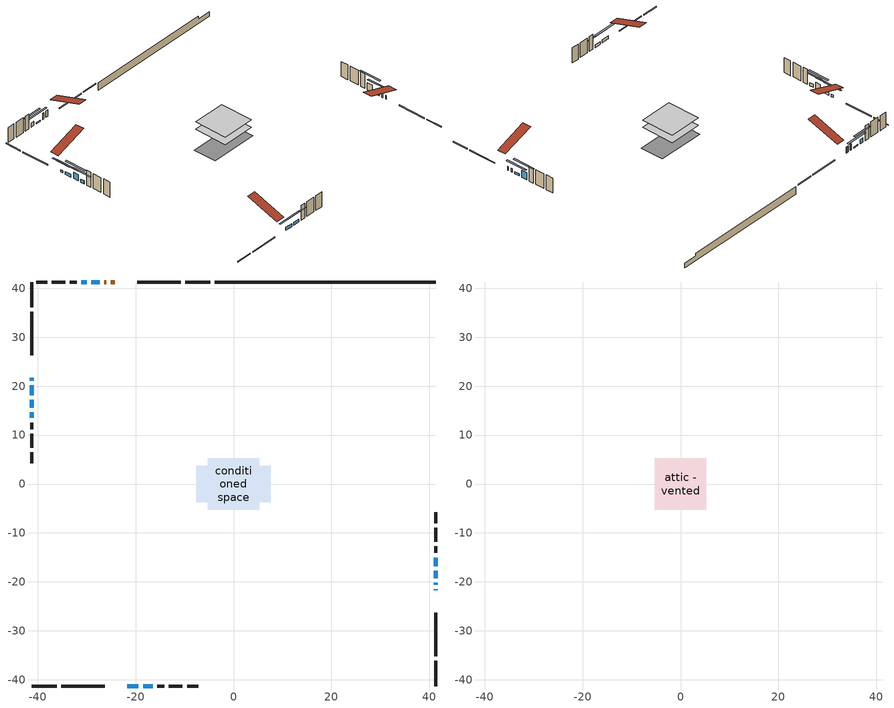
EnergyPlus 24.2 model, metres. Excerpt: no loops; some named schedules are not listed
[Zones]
conditioned space
 floor adiabatic (AdiabaticFloorConstruction): -5.31,-5.31 -5.31,5.31 5.31,5.31 5.31,-5.31 z3.36
 floor foundation (Slab1 construction): -7.6,-3.68 -7.6,3.68 7.6,3.68 7.6,-3.68 z-1.52
 wall outside (RimJoist1 construction): -4.74,41.3 -9.85,41.3 / -41.3,-41.3 -36.19,-41.3 / -41.3,41.3 -41.3,36.19 / 41.3,-41.3 41.3,-36.19 z0.92:1.22
 wall outside (RimJoist2 construction): -10.78,41.3 -19.69,41.3 / -35.26,-41.3 -26.35,-41.3 / -41.3,35.26 -41.3,26.35 / 41.3,-35.26 41.3,-26.35 z0.92:1.22
 wall outside (AdiabaticWallConstruction 1): -24.27,41.3 -25.08,41.3 / -26.01,41.3 -26.44,41.3 z0.92:2.95
 wall outside (AdiabaticWallConstruction): 41.3,-21.77 41.3,-21.53 / 41.3,-20.61 41.3,-20.19 z0.92:2.14; -41.3,21.77 -41.3,21.1 z0.92:1.68; -21.77,-41.3 -19.43,-41.3 / -41.3,14.66 -41.3,13.5 z0.92:1.94; -41.3,20.18 -41.3,18.15 / -18.5,-41.3 -16.47,-41.3 z0.92:1.78; -27.36,41.3 -29.09,41.3 z0.92:1.28; -41.3,17.22 -41.3,15.59 z0.92:2.95; 41.3,-19.26 41.3,-17.74 z0.92:1.58; 41.3,-16.81 41.3,-15.03 z0.92:3.21; -30.02,41.3 -31.13,41.3 z0.92:2.29
 wall outside (Wall1 construction): -32.06,41.3 -33.46,41.3 / -15.54,-41.3 -14.14,-41.3 / -41.3,12.57 -41.3,11.17 / 41.3,-14.1 41.3,-12.7 z0.92:5.8
 wall outside (Wall2 construction): -34.39,41.3 -37.17,41.3 / -13.21,-41.3 -10.43,-41.3 / -41.3,10.24 -41.3,7.45 / 41.3,-11.77 41.3,-8.99 z0.92:5.8
 wall outside (Wall3 construction): -38.1,41.3 -40.37,41.3 / -9.5,-41.3 -7.23,-41.3 / -41.3,6.53 -41.3,4.25 / 41.3,-8.06 41.3,-5.79 z0.92:5.8
 wall foundation (FoundationWall1 construction): -3.81,41.3,-1.52 -3.81,41.3,0.92 36.79,41.3,0.92 36.79,41.3,0.01 41.3,41.3,0.01 41.3,41.3,-1.52
 window (WindowConstruction 7): 41.3,-21.77 41.3,-21.54 z0.92:2.14
 window (WindowConstruction 5): -41.3,21.77 -41.3,21.1 z0.92:1.68
 window (WindowConstruction 6): -21.77,-41.3 -19.43,-41.3 z0.92:1.93
 window (WindowConstruction 9): -41.3,20.18 -41.3,18.15 z0.92:1.78
 window (WindowConstruction 10): -18.5,-41.3 -16.47,-41.3 z0.92:1.78
 window (WindowConstruction 11): -27.36,41.3 -29.09,41.3 z0.92:1.28
 window (WindowConstruction 8): 41.3,-20.61 41.3,-20.19 z0.92:2.14
 window (WindowConstruction): -41.3,17.22 -41.3,15.59 z0.92:2.95
 window (WindowConstruction 1): 41.3,-19.26 41.3,-17.74 z0.92:1.58
 window (WindowConstruction 2): 41.3,-16.81 41.3,-15.03 z0.92:3.21
 window (WindowConstruction 3): -30.02,41.3 -31.13,41.3 z0.92:2.29
 window (WindowConstruction 4): -41.3,14.66 -41.3,13.5 z0.92:1.93
 door (Door): -24.27,41.3 -25.08,41.3 z0.92:2.95
 door (Door 1): -26.01,41.3 -26.43,41.3 z0.92:2.95
 ceiling adiabatic (AdiabaticFloorConstruction): 5.31,-5.31 5.31,5.31 -5.31,5.31 -5.31,-5.31 z3.36
attic - vented
 floor to conditioned space (Floor1 construction Reversed): -5.31,-5.31 -5.31,5.31 5.31,5.31 5.31,-5.31 z5.8
 roof outside (Roof1 construction): -23.34,41.3,5.8 -23.34,30.97,9.24 -20.62,30.97,9.24 -20.62,41.3,5.8; -22.69,-41.3,5.8 -22.69,-30.97,9.24 -25.42,-30.97,9.24 -25.42,-41.3,5.8; -41.3,22.69,5.8 -30.97,22.69,9.24 -30.97,25.42,9.24 -41.3,25.42,5.8; 41.3,-22.69,5.8 30.97,-22.69,9.24 30.97,-25.42,9.24 41.3,-25.42,5.8
shading: -41.3,18.46 -41.3,24.4 -41.71,24.4 -41.71,18.46 z4.32; -16.79,-41.3 -24.4,-41.3 -24.4,-41.71 -16.79,-41.71 z4.57; -41.3,15.51 -41.3,22.82 -41.71,22.82 -41.71,15.51 z4.42; -13.83,-41.3 -21.14,-41.3 -21.14,-41.71 -13.83,-41.71 z4.42; -31.73,41.3 -24.72,41.3 -24.72,41.71 -31.73,41.71 z3.92; -41.3,12.95 -41.3,19.86 -41.71,19.86 -41.71,12.95 z5.59; 41.3,-15.1 41.3,-21.9 41.71,-21.9 41.71,-15.1 z4.22; 41.3,-12.39 41.3,-19.45 41.71,-19.45 41.71,-12.39 z5.85; -33.77,41.3 -27.38,41.3 -27.38,41.71 -33.77,41.71 z4.93; -41.3,10.86 -41.3,17.3 -41.71,17.3 -41.71,10.86 z4.57
[Building]
Building 1: Terrain=Suburbs
[Site:Location]
London AP_ON: Latitude {deg}=43.03; Longitude {deg}=-81.15; Time Zone {hr}=-5; Elevation {m}=278; Keep Site Location Information=Yes
[Site:GroundTemperature:Shallow]
3.98693, 1.93205, 1.76749, 2.74264, 6.6573, 10.5537, 13.9317, 16.0716, 16.2534, 14.513, 11.2211, 7.44421
[Site:WaterMainsTemperature]
Calculation Method=Schedule; Temperature Schedule=mains temperature schedule
[Material] Roughness=Rough; Thermal Absorptance=0.9
Name | Thickness {m} | Conductivity {W/m-K} | Density {kg/m3} | Specific Heat {J/kg-K} | Solar Absorptance | Visible Absorptance
asphalt or fiberglass shingles | 0.00635 | 0.162714 | 1121.4 | 1465.45 | 0.4 | 0.4
ceiling loosefill ins | 0.254 | 0.0480833 | 16.02 | 1046.75 | 0.7 | 0.7
ceiling stud and cavity | 0.1397 | 0.536051 | 65.682 | 1177.47 | 0.7 | 0.7
concrete 4.0 in. | 0.1016 | 1.803125 | 2242.8 | 837.4 | 0.7 | 0.7
concrete 8.0 in. | 0.2032 | 1.803125 | 2242.8 | 837.4 | 0.7 | 0.7
door material | 0.04445 | 0.053851 | 512.64 | 1214.23 | 0.7 | 0.7
exterior vertical ins | 0.00578725 | 0.029427 | 32.04 | 1214.23 | 0.7 | 0.7
floor covering | 0.0127 | 0.0433444 | 54.468 | 1339.84 | 0.6 | 0.6
floor rigid ins; wall rigid ins 1 | 0.512978 | 0.029427 | 32.04 | 1214.23 | 0.7 | 0.7
floor stud and cavity | 0.1397 | 1.75129 | 37.0049 | 1207.88 | 0.7 | 0.7
furniture material conditioned space 1 | 0.1524 | 0.115458 | 640.8 | 1214.23 | 0.6 | 0.6
gypsum board | 0.0127 | 0.160291 | 801 | 837.4 | 0.6 | 0.6
gypsum board 1 | 0.0127 | 0.160291 | 801 | 837.4 | 0.7 | 0.7
osb sheathing 0.5 in. | 0.0127 | 0.115458 | 512.64 | 1214.23 | 0.7 | 0.7
osb sheathing 0.75 in. | 0.01905 | 0.115458 | 512.64 | 1214.23 | 0.7 | 0.7
osb sheathing 2.0 in. | 0.0508 | 0.115458 | 512.64 | 1214.23 | 0.7 | 0.7
rim joist rigid ins; wall rigid ins | 0.051816 | 0.029427 | 32.04 | 1214.23 | 0.7 | 0.7
rim joist stud and cavity | 0.0508 | 0.0296939 | 125.044 | 1163.47 | 0.6 | 0.6
rim joist stud and cavity 1 | 0.0508 | 0.308293 | 125.044 | 1163.47 | 0.6 | 0.6
wall stud and cavity | 0.1397 | 0.326506 | 139.0536 | 1170.24 | 0.7 | 0.7
wall stud and cavity 1 | 0.1397 | 0.163586 | 139.0536 | 1170.24 | 0.7 | 0.7
wall stud and cavity 2 | 0.1397 | 0.0971095 | 139.0536 | 1170.24 | 0.7 | 0.7
wall stud and cavity 3 | 0.0889 | 0.380278 | 52.3479 | 1209.89 | 0.7 | 0.7
wall stud and cavity 4 | 0.0889 | 0.391764 | 83.0341 | 1211.67 | 0.7 | 0.7
wood siding | 0.0254 | 0.102417 | 544.68 | 1172.36 | 0.4 | 0.4
wood siding 1; wood siding 2; wood siding 3 | 0.0254 | 0.102417 | 544.68 | 1172.36 | 0.7 | 0.7
[WindowMaterial:SimpleGlazingSystem]
Name | U-Factor {W/m2-K} | Solar Heat Gain Coefficient
WindowMaterial | 2.82878 | 0.58
WindowMaterial 1 | 2.76973 | 0.64
WindowMaterial 2 | 2.79528 | 0.66
WindowMaterial 3 | 2.77257 | 0.52
WindowMaterial 4 | 2.78052 | 0.55
WindowMaterial 5 | 2.76178 | 0.45
WindowMaterial 6 | 2.626075 | 0.34
WindowMaterial 7 | 2.75553 | 0.6
WindowMaterial 8 | 2.77541 | 0.51
WindowMaterial 9 | 2.73793 | 0.36
[Construction]
AdiabaticFloorConstruction: floor stud and cavity, floor rigid ins, osb sheathing 0.75 in., floor covering
AdiabaticWallConstruction: wood siding 2, wall rigid ins 1, wall stud and cavity 3, gypsum board
AdiabaticWallConstruction 1: wood siding 3, wall rigid ins 1, wall stud and cavity 3, gypsum board
Door; Door 1: door material
Floor1 construction Reversed: gypsum board, ceiling stud and cavity, ceiling loosefill ins
FoundationWall1 construction: concrete 8.0 in., gypsum board 1
furniture construction conditioned space 1: furniture material conditioned space 1
PartitionWallConstruction: gypsum board, wall stud and cavity 4, gypsum board
RimJoist1 construction: wood siding 1, osb sheathing 2.0 in., rim joist stud and cavity
RimJoist2 construction: wood siding 1, rim joist rigid ins, osb sheathing 2.0 in., rim joist stud and cavity 1
Roof1 construction: asphalt or fiberglass shingles
Slab1 construction: concrete 4.0 in.
Wall1 construction: wood siding, wall rigid ins, osb sheathing 0.5 in., wall stud and cavity, gypsum board
Wall2 construction: wood siding, wall rigid ins, osb sheathing 0.5 in., wall stud and cavity 1, gypsum board
Wall3 construction: wood siding, osb sheathing 0.5 in., wall stud and cavity 2, gypsum board
WindowConstruction: WindowMaterial
WindowConstruction 1: WindowMaterial 1
WindowConstruction 10; WindowConstruction 9: WindowMaterial 8
WindowConstruction 11: WindowMaterial 9
WindowConstruction 2: WindowMaterial 2
WindowConstruction 3: WindowMaterial 3
WindowConstruction 4; WindowConstruction 6: WindowMaterial 4
WindowConstruction 5: WindowMaterial 5
WindowConstruction 7: WindowMaterial 6
WindowConstruction 8: WindowMaterial 7
[Zone] Multiplier=1; Part of Total Floor Area=Yes
Name | Volume {m3}
attic - vented | 62.9733
conditioned space | 652.3
[Space]
Name | Zone | Volume {m3}
attic - vented 1 | attic - vented | 62.9733
conditioned space 1 | conditioned space | 652.3
[ZoneInfiltration:EffectiveLeakageArea]
infil attic - vented 1: Zone or Space=attic - vented 1; Schedule=Always On Discrete; Effective Air Leakage Area {cm2}=4913.45; Stack Coefficient=0.00023957; Wind Coefficient=1.04577e-05
[ZoneMixing]
whole house fan mix: Zone or Space=attic - vented; Schedule=Always On Continuous; Design Flow Rate Calculation Method=Flow/Zone; Design Flow Rate {m3/s}=0; Source Zone or Space=conditioned space
[SurfaceProperty:ExposedFoundationPerimeter]
Slab1: Exposed Perimeter Calculation Method=TotalExposedPerimeter; Total Exposed Perimeter {m}=45.11
[InternalMass] Zone or ZoneList=conditioned space; Space or SpaceList=conditioned space 1
Name | Construction | Surface Area {m2}
furniture mass conditioned space 1 | furniture construction conditioned space 1 | 89.8001
partition wall mass | PartitionWallConstruction | 224.5
[Lights]
interior lighting: Zone or ZoneList or Space or SpaceList=conditioned space 1; Schedule=interior lighting schedule; Design Level Calculation Method=LightingLevel; Lighting Level {W}=343.2; Return Air Fraction=0; Fraction Radiant=0.6; Fraction Visible=0.2; Fraction Replaceable=1
[People]
occupants: Zone or ZoneList or Space or SpaceList=conditioned space 1; Number of People Schedule=occupants schedule; Number of People Calculation Method=People; Number of People=3; Fraction Radiant=0.314171; Sensible Heat Fraction=0.56303; Activity Level Schedule=occupants activity schedule; Carbon Dioxide Generation Rate {m3/s-W}=0; Enable ASHRAE 55 Comfort Warnings=No; Mean Radiant Temperature Calculation Type=EnclosureAveraged
[ElectricEquipment] Zone or ZoneList or Space or SpaceList=conditioned space 1; Design Level Calculation Method=EquipmentLevel
Name | Schedule | Design Level {W} | Fraction Latent | Fraction Radiant | Fraction Lost
clothes dryer | clothes dryer schedule | 140.772 | 0.015 | 0.081 | 0.85
clothes washer | clothes washer schedule | 32.1985 | 0.03 | 0.162 | 0.7
cooking range | cooking range schedule | 215.147 | 0.08 | 0.432 | 0.2
dishwasher | dishwasher schedule | 66.8632 | 0.3 | 0.18 | 0.4
fridge | fridge schedule | 72.9452 | 0 | 0.6 | 0
mech vent bath fan 0 | mech vent bath fan 0 schedule | 50.2 | 0 | 0 | 1
mech vent bath fan 1 | mech vent bath fan 1 schedule | 50.2 | 0 | 0 | 1
mech vent house fan | mech vent house fan schedule | 0 | 0 | 0 | 1
mech vent house fan cfis | mech vent house fan cfis schedule | 0 | 0 | 0 | 0
mech vent range fan 0 | mech vent range fan 0 schedule | 57 | 0 | 0 | 1
misc plug loads | misc plug loads schedule | 494.7 | 0.045 | 0.513 | 0.1
whole house fan | Always On Discrete | 0 | 0 | 0 | 1
[OtherEquipment] Zone or ZoneList or Space or SpaceList=conditioned space 1; Design Level Calculation Method=EquipmentLevel
Name | Fuel Type | Schedule | Design Level {W} | Fraction Latent | Fraction Radiant | Fraction Lost
clothes dryer 1 | Electricity | clothes dryer schedule | 0 | 0.015 | 0.081 | 0.85
cooking range 1 | Electricity | cooking range schedule | 0 | 0.08 | 0.432 | 0.2
general water use latent | None | general water use schedule | 62.594 | 1 | 0 | 0
general water use sensible | None | general water use schedule | -61.6891 | 0 | 0.6 | 0
mech vent house fan latent load | None | Always On Discrete | 0 | 1 | 0 | 0
mech vent house fan sensible load | None | Always On Discrete | 0 | 0 | 0 | 0
water heater energy adjustment1 | NaturalGas | Always On Discrete | 0.01 | 0 | 0 | 1
[ZoneInfiltration:DesignFlowRate] Zone or ZoneList or Space or SpaceList=conditioned space 1; Schedule=Always On Discrete; Design Flow Rate Calculation Method=Flow/Zone; Design Flow Rate {m3/s}=0
infil flow; natural vent flow; whole house fan flow
[AvailabilityManager:Scheduled]
central ac and furnace airloop Availability Manager: Schedule=Always On Discrete
[Foundation:Kiva]
Foundation Kiva 1: Initial Indoor Air Temperature {C}=18; Wall Height Above Grade {m}=0.919978; Wall Depth Below Slab {m}=0.2032; Custom Block Material Name 1=exterior vertical ins; Custom Block Depth 1 {m}=2.43998; Custom Block X Position 1 {m}=0.2159; Custom Block Z Position 1 {m}=0
[Foundation:Kiva:Settings]
Soil Conductivity {W/m-K}=0.849921; Soil Density {kg/m3}=1842.3; Soil Specific Heat {J/kg-K}=418.7; Ground Solar Absorptivity=0.9; Ground Thermal Absorptivity=0.9; Ground Surface Roughness {m}=0.03; Far-Field Width {m}=40; Deep-Ground Boundary Condition=ZeroFlux; Deep-Ground Depth {m}=40; Minimum Cell Dimension {m}=0.2; Maximum Cell Growth Coefficient=3; Simulation Timestep=Timestep
[Exterior:Lights]
exterior lighting: Schedule=exterior lighting schedule; Design Level {W}=75.6
[EnergyManagementSystem:GlobalVariable]
central_ac_and_furnace_airloop_Fan_RTF
infil_program_Qfan
infil_program_Qinf
natural_vent_program_Qnv
natural_vent_program_Qwhf
[EnergyManagementSystem:Sensor]
Name | Output:Variable or Output:Meter Index Key | Output:Variable or Output:Meter
airflow_gain | infil flow | Infiltration Sensible Heat Gain Energy
airflow_gain_1 | natural vent flow | Infiltration Sensible Heat Gain Energy
airflow_gain_2 | whole house fan flow | Infiltration Sensible Heat Gain Energy
airflow_loss | infil flow | Infiltration Sensible Heat Loss Energy
airflow_loss_1 | natural vent flow | Infiltration Sensible Heat Loss Energy
airflow_loss_2 | whole house fan flow | Infiltration Sensible Heat Loss Energy
clg_load_cond |  | Cooling:EnergyTransfer:Zone:CONDITIONED SPACE
clg_sp_s; clg_sp_s_1 | cooling setpoint | Schedule Value
clothes_dryer_exhaust_0_sch_s | clothes dryer exhaust 0 schedule | Schedule Value
cool_season | cooling season schedule | Schedule Value
htg_load_cond |  | Heating:EnergyTransfer:Zone:CONDITIONED SPACE
htg_sp_s; htg_sp_s_1 | heating setpoint | Schedule Value
ig_ee_conv | clothes dryer | Electric Equipment Convective Heating Energy
ig_ee_conv_2 | cooking range | Electric Equipment Convective Heating Energy
ig_ee_conv_4 | fridge | Electric Equipment Convective Heating Energy
ig_ee_conv_5 | misc plug loads | Electric Equipment Convective Heating Energy
ig_ee_conv_6 | whole house fan | Electric Equipment Convective Heating Energy
ig_ee_rad | clothes dryer | Electric Equipment Radiant Heating Energy
ig_ee_rad_2 | cooking range | Electric Equipment Radiant Heating Energy
ig_ee_rad_4 | fridge | Electric Equipment Radiant Heating Energy
ig_ee_rad_5 | misc plug loads | Electric Equipment Radiant Heating Energy
ig_ee_rad_6 | whole house fan | Electric Equipment Radiant Heating Energy
ig_lgt_conv | interior lighting | Lights Convective Heating Energy
ig_lgt_rad | interior lighting | Lights Radiant Heating Energy
ig_lgt_vis | interior lighting | Lights Visible Radiation Heating Energy
ig_oe_conv | clothes dryer 1 | Other Equipment Convective Heating Energy
ig_oe_conv_1 | cooking range 1 | Other Equipment Convective Heating Energy
ig_oe_conv_2 | general water use latent | Other Equipment Convective Heating Energy
ig_oe_conv_3 | general water use sensible | Other Equipment Convective Heating Energy
ig_oe_conv_4 | water heater energy adjustment1 | Other Equipment Convective Heating Energy
ig_oe_rad | clothes dryer 1 | Other Equipment Radiant Heating Energy
ig_oe_rad_1 | cooking range 1 | Other Equipment Radiant Heating Energy
ig_oe_rad_2 | general water use latent | Other Equipment Radiant Heating Energy
ig_oe_rad_3 | general water use sensible | Other Equipment Radiant Heating Energy
ig_oe_rad_4 | water heater energy adjustment1 | Other Equipment Radiant Heating Energy
ig_ppl_conv | occupants | People Convective Heating Energy
ig_ppl_rad | occupants | People Radiant Heating Energy
im_conv | furniture mass conditioned space 1 | Surface Inside Face Convection Heat Gain Energy
im_conv_1 | partition wall mass | Surface Inside Face Convection Heat Gain Energy
im_ig | furniture mass conditioned space 1 | Surface Inside Face Internal Gains Radiation Heat Gain Energy
im_ig_1 | partition wall mass | Surface Inside Face Internal Gains Radiation Heat Gain Energy
im_lgt | furniture mass conditioned space 1 | Surface Inside Face Lights Radiation Heat Gain Energy
im_lgt_1 | partition wall mass | Surface Inside Face Lights Radiation Heat Gain Energy
im_sol | furniture mass conditioned space 1 | Surface Inside Face Solar Radiation Heat Gain Energy
im_sol_1 | partition wall mass | Surface Inside Face Solar Radiation Heat Gain Energy
im_surf | furniture mass conditioned space 1 | Surface Inside Face Net Surface Thermal Radiation Heat Gain Energy
im_surf_1 | partition wall mass | Surface Inside Face Net Surface Thermal Radiation Heat Gain Energy
mech_vent_bath_fan_0_sch_s | mech vent bath fan 0 schedule | Schedule Value
mech_vent_bath_fan_1_sch_s | mech vent bath fan 1 schedule | Schedule Value
mech_vent_range_fan_0_sch_s | mech vent range fan 0 schedule | Schedule Value
mv_conv | mech vent bath fan 0 | Electric Equipment Convective Heating Energy
mv_conv_1 | mech vent bath fan 1 | Electric Equipment Convective Heating Energy
mv_conv_2 | mech vent house fan | Electric Equipment Convective Heating Energy
mv_conv_3 | mech vent house fan cfis | Electric Equipment Convective Heating Energy
mv_conv_4 | mech vent range fan 0 | Electric Equipment Convective Heating Energy
mv_conv_5 | mech vent house fan latent load | Other Equipment Convective Heating Energy
mv_conv_6 | mech vent house fan sensible load | Other Equipment Convective Heating Energy
mv_rad | mech vent bath fan 0 | Electric Equipment Radiant Heating Energy
mv_rad_1 | mech vent bath fan 1 | Electric Equipment Radiant Heating Energy
mv_rad_2 | mech vent house fan | Electric Equipment Radiant Heating Energy
mv_rad_3 | mech vent house fan cfis | Electric Equipment Radiant Heating Energy
mv_rad_4 | mech vent range fan 0 | Electric Equipment Radiant Heating Energy
mv_rad_5 | mech vent house fan latent load | Other Equipment Radiant Heating Energy
mv_rad_6 | mech vent house fan sensible load | Other Equipment Radiant Heating Energy
natural_vent_s | natural vent schedule | Schedule Value
out_pb_s |  | Site Outdoor Air Barometric Pressure
out_wt_s |  | Site Outdoor Air Humidity Ratio
site_vw_s |  | Site Wind Speed
ss_back_out | Window1 | Surface Window Shortwave from Zone Back Out Window Heat Transfer Rate
ss_back_out_1 | Window10 | Surface Window Shortwave from Zone Back Out Window Heat Transfer Rate
ss_back_out_10 | Window7 | Surface Window Shortwave from Zone Back Out Window Heat Transfer Rate
ss_back_out_11 | Window9 | Surface Window Shortwave from Zone Back Out Window Heat Transfer Rate
ss_back_out_2 | Window11 | Surface Window Shortwave from Zone Back Out Window Heat Transfer Rate
ss_back_out_3 | Window13 | Surface Window Shortwave from Zone Back Out Window Heat Transfer Rate
ss_back_out_4 | Window15 | Surface Window Shortwave from Zone Back Out Window Heat Transfer Rate
ss_back_out_5 | Window17 | Surface Window Shortwave from Zone Back Out Window Heat Transfer Rate
ss_back_out_6 | Window3 | Surface Window Shortwave from Zone Back Out Window Heat Transfer Rate
ss_back_out_7 | Window4 | Surface Window Shortwave from Zone Back Out Window Heat Transfer Rate
ss_back_out_8 | Window5 | Surface Window Shortwave from Zone Back Out Window Heat Transfer Rate
ss_back_out_9 | Window6 | Surface Window Shortwave from Zone Back Out Window Heat Transfer Rate
ss_conv | Door1 | Surface Inside Face Convection Heat Gain Energy
ss_conv_1 | Door2 | Surface Inside Face Convection Heat Gain Energy
ss_conv_10 | Window5 | Surface Inside Face Convection Heat Gain Energy
ss_conv_11 | Window6 | Surface Inside Face Convection Heat Gain Energy
ss_conv_12 | Window7 | Surface Inside Face Convection Heat Gain Energy
ss_conv_13 | Window9 | Surface Inside Face Convection Heat Gain Energy
ss_conv_2 | Window1 | Surface Inside Face Convection Heat Gain Energy
ss_conv_3 | Window10 | Surface Inside Face Convection Heat Gain Energy
ss_conv_4 | Window11 | Surface Inside Face Convection Heat Gain Energy
ss_conv_5 | Window13 | Surface Inside Face Convection Heat Gain Energy
ss_conv_6 | Window15 | Surface Inside Face Convection Heat Gain Energy
ss_conv_7 | Window17 | Surface Inside Face Convection Heat Gain Energy
ss_conv_8 | Window3 | Surface Inside Face Convection Heat Gain Energy
ss_conv_9 | Window4 | Surface Inside Face Convection Heat Gain Energy
ss_ig | Door1 | Surface Inside Face Internal Gains Radiation Heat Gain Energy
ss_ig_1 | Door2 | Surface Inside Face Internal Gains Radiation Heat Gain Energy
ss_ig_10 | Window5 | Surface Inside Face Internal Gains Radiation Heat Gain Energy
ss_ig_11 | Window6 | Surface Inside Face Internal Gains Radiation Heat Gain Energy
ss_ig_12 | Window7 | Surface Inside Face Internal Gains Radiation Heat Gain Energy
ss_ig_13 | Window9 | Surface Inside Face Internal Gains Radiation Heat Gain Energy
ss_ig_2 | Window1 | Surface Inside Face Internal Gains Radiation Heat Gain Energy
ss_ig_3 | Window10 | Surface Inside Face Internal Gains Radiation Heat Gain Energy
ss_ig_4 | Window11 | Surface Inside Face Internal Gains Radiation Heat Gain Energy
ss_ig_5 | Window13 | Surface Inside Face Internal Gains Radiation Heat Gain Energy
ss_ig_6 | Window15 | Surface Inside Face Internal Gains Radiation Heat Gain Energy
ss_ig_7 | Window17 | Surface Inside Face Internal Gains Radiation Heat Gain Energy
ss_ig_8 | Window3 | Surface Inside Face Internal Gains Radiation Heat Gain Energy
ss_ig_9 | Window4 | Surface Inside Face Internal Gains Radiation Heat Gain Energy
ss_lgt | Door1 | Surface Inside Face Lights Radiation Heat Gain Energy
ss_lgt_1 | Door2 | Surface Inside Face Lights Radiation Heat Gain Energy
ss_sol | Door1 | Surface Inside Face Solar Radiation Heat Gain Energy
ss_sol_1 | Door2 | Surface Inside Face Solar Radiation Heat Gain Energy
ss_surf | Door1 | Surface Inside Face Net Surface Thermal Radiation Heat Gain Energy
ss_surf_1 | Door2 | Surface Inside Face Net Surface Thermal Radiation Heat Gain Energy
ss_surf_10 | Window5 | Surface Inside Face Net Surface Thermal Radiation Heat Gain Energy
ss_surf_11 | Window6 | Surface Inside Face Net Surface Thermal Radiation Heat Gain Energy
ss_surf_12 | Window7 | Surface Inside Face Net Surface Thermal Radiation Heat Gain Energy
ss_surf_13 | Window9 | Surface Inside Face Net Surface Thermal Radiation Heat Gain Energy
ss_surf_2 | Window1 | Surface Inside Face Net Surface Thermal Radiation Heat Gain Energy
ss_surf_3 | Window10 | Surface Inside Face Net Surface Thermal Radiation Heat Gain Energy
ss_surf_4 | Window11 | Surface Inside Face Net Surface Thermal Radiation Heat Gain Energy
ss_surf_5 | Window13 | Surface Inside Face Net Surface Thermal Radiation Heat Gain Energy
ss_surf_6 | Window15 | Surface Inside Face Net Surface Thermal Radiation Heat Gain Energy
ss_surf_7 | Window17 | Surface Inside Face Net Surface Thermal Radiation Heat Gain Energy
ss_surf_8 | Window3 | Surface Inside Face Net Surface Thermal Radiation Heat Gain Energy
ss_surf_9 | Window4 | Surface Inside Face Net Surface Thermal Radiation Heat Gain Energy
ss_trans_in | Window1 | Surface Window Transmitted Solar Radiation Rate
ss_trans_in_1 | Window10 | Surface Window Transmitted Solar Radiation Rate
ss_trans_in_10 | Window7 | Surface Window Transmitted Solar Radiation Rate
ss_trans_in_11 | Window9 | Surface Window Transmitted Solar Radiation Rate
ss_trans_in_2 | Window11 | Surface Window Transmitted Solar Radiation Rate
ss_trans_in_3 | Window13 | Surface Window Transmitted Solar Radiation Rate
ss_trans_in_4 | Window15 | Surface Window Transmitted Solar Radiation Rate
ss_trans_in_5 | Window17 | Surface Window Transmitted Solar Radiation Rate
ss_trans_in_6 | Window3 | Surface Window Transmitted Solar Radiation Rate
ss_trans_in_7 | Window4 | Surface Window Transmitted Solar Radiation Rate
ss_trans_in_8 | Window5 | Surface Window Transmitted Solar Radiation Rate
ss_trans_in_9 | Window6 | Surface Window Transmitted Solar Radiation Rate
ss_trans_out | Window1 | Surface Inside Face Initial Transmitted Diffuse Transmitted Out Window Solar Radiation Rate
ss_trans_out_1 | Window10 | Surface Inside Face Initial Transmitted Diffuse Transmitted Out Window Solar Radiation Rate
ss_trans_out_10 | Window7 | Surface Inside Face Initial Transmitted Diffuse Transmitted Out Window Solar Radiation Rate
